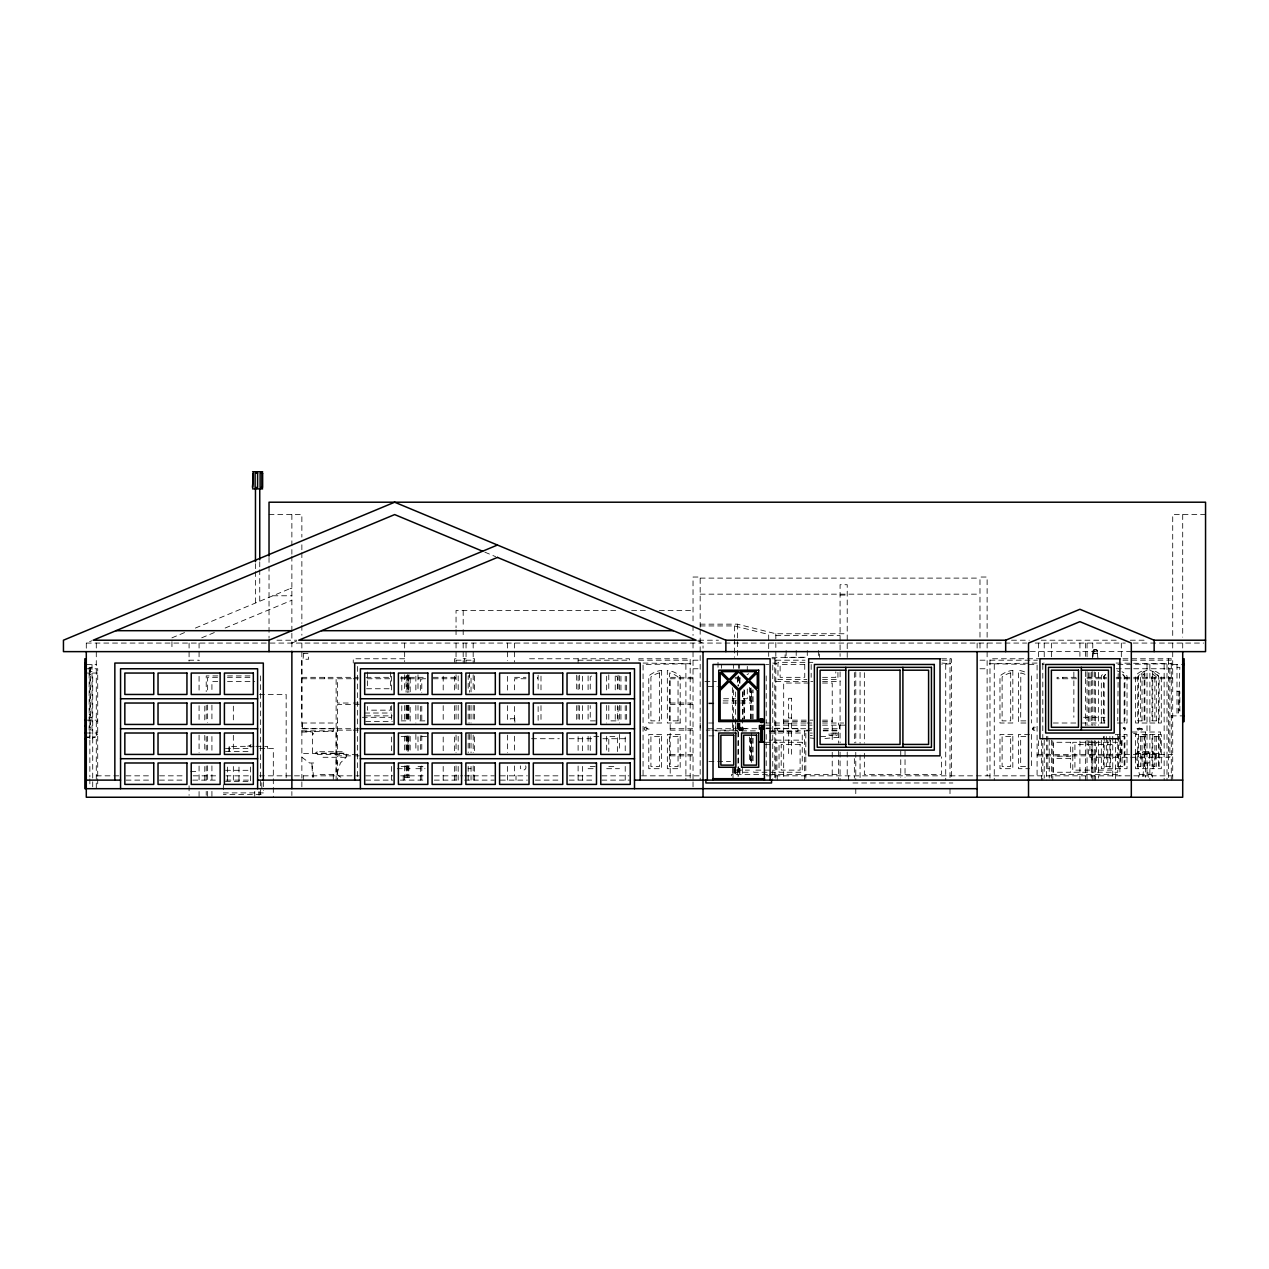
<?xml version="1.0" encoding="UTF-8"?>
<svg xmlns="http://www.w3.org/2000/svg" width="1269" height="1269" viewBox="0 0 1269 1269"><rect width="100%" height="100%" fill="white"/><g stroke="black" fill="none" stroke-linecap="round" stroke-linejoin="round"><path stroke-width="0.75" stroke-dasharray="5 3.75" d="M408.031 705.516L408.015 720.871L401.163 720.871M408.031 692.097L408.047 674.822M410.157 721.062L410.173 705.453M410.173 691.811L410.188 676.203M750.55 718.952L750.566 688.258M751.058 719.111L751.074 687.909M752.073 719.111L752.073 689.86M753.088 719.111L753.088 689.86M1143.94 762.986L1142.909 777.262M320.105 774.407L336.777 774.407L340.393 762.986L346.215 757.276L346.723 753.532L301.911 753.532M1095.036 649.95L1093.148 653.583M1152.585 777.262L1151.744 774.407L1156.249 753.532M1138.594 777.262L1139.435 774.407L1134.93 753.532M1142.306 753.167L1142.735 751.74M738.114 729.025L739.557 728.374M739.319 730.262L739.319 727.185M739.589 728.422L738.114 728.422M740.335 730.262L741.604 727.185M742.603 730.262L742.603 727.185M743.808 728.422L742.857 730.262L741.35 730.262L740.715 728.723L741.35 727.185L742.857 727.185L743.491 728.723M303.799 653.408L303.005 659.23L308.637 659.23L307.828 653.408M1093.244 653.408L1092.45 659.23M251.008 744.316L250.104 745.855L251.008 747.393M1093.973 649.839L1093.164 650.949L1093.973 653.424L1095.274 653.836L1097.368 652.314M1042.182 663.401L1044.228 663.053M1105.727 674.585L1103.475 676.71L1103.475 720.871L1107.758 720.871M741.382 728.374L737.765 728.723L741.382 729.072M743.586 728.469L746.838 728.549L743.808 729.025M1123.16 727.708C1126.142 725.567 1126.142 731.88 1123.16 729.738M591.56 675.996L590.244 676.98L590.244 692.239M86.292 648.205L86.292 643.066L91.765 640.782M184.56 632.581L171.95 637.831L171.95 649.252M195.378 628.076L291.87 587.864M201.708 637.799L214.334 632.549M225.152 628.044L291.87 600.237M291.87 643.066L297.327 640.797M1147.017 670.524L1145.526 670.873A14.276 14.276 0 0 0 1138.452 675.901L1138.452 723.013M774.788 664.48L774.788 663.053M838.65 737.289L822.233 738.717M1168.432 664.48L1168.432 663.053M805.085 657.263L785.114 657.342L785.114 653.916M1032.522 729.072L1034.219 728.977L1032.522 728.374M269.028 514.579L301.863 514.579L301.863 537.12M1205.55 514.579L1172.715 514.579L1172.715 637.133M700.171 578.109L979.985 578.109M290.014 588.642L291.87 588.642M700.171 594.162L979.985 594.162M840.078 595.066L847.216 595.066M272.883 595.78L291.87 595.78M615.751 610.5L456.047 610.5L456.047 627.743M631.613 610.5L645.477 610.5M659.341 610.5L693.033 610.5M700.171 624.158L737.384 624.158L775.835 633.754L847.216 633.754M700.171 625.934L734.434 625.934L768.697 634.5L768.697 656.39M775.835 635.547L840.078 635.547M276.943 640.211L296.74 640.211M698.68 640.211L718.476 640.211M1011.52 640.211L1029.333 640.211M1041.214 640.211L1116.45 640.211M1130.314 640.211L1146.145 640.211M86.292 643.066L1026.653 643.066M1035.187 643.066L1125.333 643.066M1133.185 643.066L1203.646 643.066M1094.782 649.554L1095.75 649.649M1030.269 651.631L1130.314 651.631M303.624 653.583L308.018 653.583M1093.148 653.376L1097.384 653.583L1095.496 649.95M772.028 657.342L806.164 657.342M404.652 658.77L353.258 658.77L353.258 663.053M456.047 658.77L454.619 658.77L454.619 663.053M463.185 658.77L466.04 658.77M473.178 658.77L474.606 658.77L474.606 663.053M529.57 658.77L629.503 658.77L629.503 663.053M771.964 658.77L775.787 658.77M941.535 658.77L951.433 658.77L951.433 778.167M1041.373 658.77L989.979 658.77L989.979 778.151M1122.97 658.77L1171.287 658.77L1171.287 780.118M188.716 660.197L199.074 660.197M301.863 660.197L301.863 717.302M456.047 660.197L463.185 660.197M466.04 660.197L474.606 660.197M578.109 660.197L629.503 660.197M638.783 660.197L690.177 660.197M693.033 660.197L700.171 660.197M775.835 660.197L805.038 660.197M942.153 660.197L950.005 660.197M979.985 660.197L987.123 660.197M989.979 660.197L1037.423 660.197M1122.97 660.197L1171.287 660.197M804.958 662.339L777.976 662.339L777.976 679.47L806.894 679.47M809.035 662.339L812.89 662.339M643.066 663.053L690.891 663.766L643.066 664.48L643.066 778.151M772.758 663.053L776.802 663.766L772.758 664.48L772.758 780.118M941.836 663.053L950.719 663.766L941.804 664.48M1037.09 663.053L989.265 663.766L1037.09 664.48L1037.09 778.151M1116.101 663.053L1172.001 663.766L1116.101 664.48M86.292 664.48L96.285 664.48M765.699 664.48L768.728 664.48M1042.182 664.115L1044.228 664.48M1172.715 664.48L1182.708 664.48M92.002 667.335L89.147 667.335L89.147 730.151L92.002 730.151M1176.997 667.335L1179.853 667.335L1178.425 713.019L1176.997 713.019M86.292 668.763L97.713 668.763L97.713 776.929M693.033 668.763L700.171 668.763M979.985 668.763L987.123 668.763M1116.26 668.763L1172.715 668.763M89.147 670.191L90.575 670.191M89.147 671.618L92.002 671.618M84.864 673.046L89.861 673.046M97.713 673.046L92.716 673.046L92.716 788.683M89.147 674.473L90.575 674.473M217.84 675.901L206.213 675.901L206.213 691.557M227.532 675.901L250.77 675.901M408.935 675.901L406.08 675.901L406.08 692.271M217.522 677.329L207.64 677.329L207.64 691.161M227.405 677.329L251.135 677.329M301.863 677.329L358.239 677.329M366.138 677.329L391.772 677.329M400.703 677.329L425.321 677.329M433.205 677.329L456.047 677.329M514.579 677.329L526 677.329M693.033 677.329L670.191 677.329L670.191 775.835M735.1 677.329L741.286 677.329M822.534 677.329L835.795 677.329L835.795 671.824M1076.112 677.329L1057.077 677.329L1057.077 678.756L1079.919 678.756M1087.057 677.329L1106.52 677.329M1116.165 677.329L1172.715 677.329M301.863 678.756L336.126 678.756L336.126 780.118M351.354 678.756L337.554 678.756L337.554 703.026L351.354 703.026M353.321 678.756L359.238 678.756M367.122 678.756L392.755 678.756M400.639 678.756L420.356 678.756L420.356 691.827M425.591 678.756L421.784 678.756L421.784 692.462M433.205 678.756L456.047 678.756M526 678.756L514.579 678.756L514.579 690.637M670.191 678.756L693.033 678.756M735.1 678.756L741.286 678.756M1087.057 678.756L1106.52 678.756M1116.165 678.756L1172.715 678.756M822.518 679.47L837.937 679.47L837.937 671.856M217.76 681.612L211.923 681.612L211.923 691.415M227.5 681.612L254.752 681.612M704.929 681.612L716.351 681.612M775.835 681.612L812.826 681.612M822.55 681.612L840.078 681.612M808.924 683.039L783.687 683.039L783.687 778.135M822.518 683.039L832.226 683.039L832.226 742.698M708.292 686.608L717.302 686.608M366.582 688.75L391.328 688.75M1176.997 691.605L1179.853 691.605L1179.853 713.019M259.51 694.46L286.159 694.46L286.159 778.167M723.568 698.743L735.417 698.743M743.333 698.743L747.282 698.743L747.282 685.419M723.187 700.885L749.424 700.885L749.424 687.401M353.321 703.026L359.238 703.026M670.191 703.026L693.033 703.026M708.736 703.026L716.351 703.026M723.013 703.026L751.565 703.026L751.565 689.4M708.736 703.74L717.302 703.74M359.238 704.454L337.554 704.454L337.554 754.421M670.191 704.454L693.033 704.454M1178.425 710.164L1179.853 710.164M364.679 713.019L391.328 713.019M89.147 714.447L90.575 714.447M365.631 715.875L392.28 715.875M1171.287 715.875L1182.708 715.875M89.147 717.302L92.002 717.302M362.347 717.302L391.661 717.302M514.579 717.302L514.928 722.537M1083.583 717.302L1104.998 717.302M1171.287 717.302L1172.715 717.302M788.652 718.016L791.602 718.016M514.928 718.73L510.297 718.73L510.297 722.537M86.292 720.158L97.713 720.158M783.687 720.158L812.81 720.158M822.518 720.158L832.226 720.158M424.861 720.871L418.009 720.871L418.009 705.516M595.383 720.871L590.244 720.871L590.244 705.612M1025.812 720.871L1020.673 720.871L1020.815 672.935A22.303 22.303 0 0 1 1025.685 674.711M96.285 721.585L97.713 721.585M365.631 721.585L392.28 721.585M783.687 721.585L808.924 721.585M822.518 721.585L832.226 721.585M301.863 723.013L337.554 723.013M700.171 723.013L700.171 728.723M708.657 723.013L716.446 723.013M765.841 723.013L805.72 723.013M806.862 723.013L812.731 723.013M822.502 723.013L843.647 723.013M1025.875 723.013L1018.531 723.013L1018.515 670.349A24.444 24.444 0 0 1 1026.637 672.792M1053.302 723.013L1075.826 723.013M1082.457 723.013L1108.186 723.013M1117.323 723.013L1127.031 723.013L1127.031 675.901A14.276 14.276 0 0 0 1121.986 671.698M1147.017 723.013L1135.596 723.013L1135.596 675.901A14.276 14.276 0 0 1 1142.671 670.873L1144.162 670.524L1144.162 723.013M1149.873 723.013L1161.294 723.013L1161.294 675.901A14.276 14.276 0 0 0 1154.219 670.873L1152.728 670.524L1152.728 723.013M788.652 723.727L791.602 723.727M765.841 725.154L812.017 725.154M822.502 725.154L846.931 725.154M89.147 727.296L90.575 727.296M766.302 728.009L800.818 728.723M301.863 728.723L359.238 728.723M670.191 728.723L693.033 728.723M708.134 728.723L757.339 728.723M765.699 728.723L812.017 728.723M823.533 728.723L840.078 728.723M337.554 730.151L351.354 730.151M353.321 730.151L359.238 730.151M670.191 730.151L693.033 730.151M706.246 730.151L710.069 730.151M711.972 730.151L733.006 730.151L733.006 728.723M735.861 730.151L737.289 730.151M811.605 730.151L805.815 730.151L805.815 755.166M823.2 730.151L838.65 730.151L838.65 743.142M301.863 730.865L337.554 730.865M715.399 730.865L757.403 730.865M769.141 730.865L812.319 730.865M823.2 730.865L840.078 730.865M769.553 731.578L777.262 731.578L777.262 728.723M301.911 732.023L312.428 732.023L312.428 753.532M1132.027 732.023L1160.58 732.023L1160.58 753.532L1132.027 753.532M86.292 733.006L97.713 733.006M336.126 733.006L336.126 740.144M769.236 733.006L802.246 733.006L802.246 740.144L769.236 740.144M810.288 733.07L812.287 733.07M312.428 733.514L313.316 733.514L312.428 734.767M1133.582 733.514L1136.437 733.514L1136.437 734.767L1133.582 733.99M312.428 733.99L313.316 733.99M96.285 734.434L97.713 734.434M1029.54 734.434L1018.531 734.434L1018.531 768.697L1029.54 768.697M1147.017 734.434L1135.596 734.434L1135.596 768.697L1147.017 768.697M1149.873 734.434L1161.294 734.434L1161.294 768.697L1149.873 768.697M810.288 735.385L812.287 735.385M89.861 735.75L89.861 738.828M92.716 735.75L92.716 738.828M708.911 735.861L716.763 735.861M401.163 736.575L408.015 736.575L408.015 751.565M426.574 736.575L418.009 736.575L418.009 751.565M598.809 736.575L590.244 736.575L590.244 751.565M820.599 736.575L825.516 736.575L825.516 738.653M1025.812 736.575L1020.673 736.575L1020.673 766.555L1025.812 766.555M87.101 736.988L89.512 736.988M93.081 736.988L95.476 736.988L93.081 737.59M87.101 737.59L89.512 737.59M531.552 738.717L559.28 738.717M569.194 738.717L594.955 738.717M602.87 738.717L626.648 738.717M336.126 742.286L336.126 772.266M765.302 742.286L771.108 742.286M773.043 742.286L776.914 742.286L776.914 772.266L753.707 772.266L753.707 768.522M1094.195 742.286L1072.781 742.286L1072.781 772.266L1094.195 772.266M1117.751 742.286L1096.337 742.286L1096.337 772.266L1117.751 772.266L1117.751 733.006M765.302 744.427L770.981 744.427M1098.478 744.427L1115.61 744.427M250.183 745.506L247.598 746.204M254.117 746.299L229.054 746.394L229.054 751.391M255.973 746.299L267.6 746.394L267.6 751.391M225.485 748.536L251.278 748.536M259.78 748.536L273.311 748.536L273.311 797.249M225.485 751.391L251.532 751.391M317.218 754.421L359.238 754.421M670.191 754.421L693.033 754.421M1037.09 754.421L1172.715 754.421M359.238 755.848L337.554 755.848L337.554 780.118M670.191 755.848L693.033 755.848M1037.09 755.848L1122.748 755.848L1122.748 754.421M323.024 757.276L346.215 757.276M708.911 761.559L730.5 761.559M313.713 762.986L309.573 762.986L301.911 757.276M336.126 762.986L337.554 762.986M401.163 766.555L408.015 766.555M418.009 766.555L424.861 766.555M590.244 766.555L595.383 766.555M608.803 766.555L617.368 766.555M1117.751 766.555L1124.889 766.555L1124.889 736.575L1120.606 736.575L1120.606 766.555M397.308 768.697L410.157 768.697M415.867 768.697L425.052 768.697M468.182 768.697L471.037 768.697M588.102 768.697L595.447 768.697M606.661 768.697L619.51 768.697M1046.37 768.697L1049.225 768.697M1112.754 768.697L1101.333 768.697L1101.333 740.144M1115.61 768.697L1127.031 768.697L1127.031 734.434L1115.61 734.434L1115.61 780.118M736.575 770.124L749.424 770.124M755.848 770.124L774.772 770.124M1098.478 770.124L1115.61 770.124M225.485 770.299L250.215 770.299M190.747 771.552L199.074 771.552M734.434 772.266L751.565 772.266M767.459 774.407L731.578 774.407L731.578 775.835M769.411 774.407L804.387 774.407M805.815 774.407L838.65 774.407M900.752 774.407L864.348 774.407L864.348 750.931M905.035 774.407L941.439 774.407L941.439 756.8M1051.366 774.407L1119.892 774.407M1139.435 774.407L1151.744 774.407M96.285 775.835L119.413 775.835M125.948 775.835L151.645 775.835M159.561 775.835L184.513 775.835M193.174 775.835L218.046 775.835M225.93 775.835L251.579 775.835M259.463 775.835L359.27 775.835M365.662 775.835L392.755 775.835M400.639 775.835L425.797 775.835M434.299 775.835L462.646 775.835M464.613 775.835L494.307 775.835M500.319 775.835L527.333 775.835M535.407 775.835L560.787 775.835M569.226 775.835L595.415 775.835M601.887 775.835L628.932 775.835M641.511 775.835L701.598 775.835M766.302 775.835L1172.715 775.835M404.652 777.262L410.363 777.262L410.363 780.118M126.028 780.118L151.519 780.118M159.434 780.118L184.513 780.118M192.793 780.118L218.046 780.118M225.93 780.118L251.579 780.118M365.662 780.118L392.755 780.118M400.37 780.118L425.797 780.118M434.299 780.118L459.616 780.118M464.613 780.118L494.307 780.118M500.319 780.118L527.333 780.118M535.407 780.118L560.644 780.118M569.226 780.118L595.272 780.118M601.823 780.118L629.503 780.118M225.485 781.609L250.215 781.609M852.927 782.973L952.86 782.973M223.344 792.903L263.381 792.903L263.381 794.394L223.344 794.394M810.177 737.955L814.555 738.399M1149.873 670.524L1151.364 670.873A14.276 14.276 0 0 1 1158.438 675.901L1158.438 723.013M1095.274 649.427L1097.368 650.949M1118.179 673.617L1117.751 720.871M484.821 552.142L495.64 556.663M697.569 640.797L703.026 643.066L703.026 648.205M336.777 774.407L340.838 777.262M616.052 675.996L617.368 676.98L617.368 692.239M1122.637 674.585L1124.889 676.71L1124.889 720.871M1097.288 653.408L1098.082 659.23M740.335 727.185L741.604 730.262M1148.445 751.74L1148.873 753.167M1148.271 777.262L1147.239 762.986M313.729 777.262L311.762 762.986L312.666 777.262M608.787 674.822L608.787 692.097M608.803 705.516L608.803 720.871L617.368 720.871L617.368 705.596M606.645 676.203L606.645 691.811M606.661 705.453L606.661 723.013M417.993 674.822L418.009 692.097M415.851 676.203L415.867 691.811M415.867 705.453L415.867 723.013M1182.708 514.579L1182.708 637.133M1182.708 643.066L1182.708 651.631M1179.139 691.605L1179.139 710.164M1176.997 664.48L1176.997 715.875M1172.715 643.066L1172.715 780.118M1169.859 668.763L1169.859 757.276L1089.944 757.276L1089.912 740.795M1168.432 658.77L1168.432 780.118M1167.004 664.48L1167.004 780.118M1164.149 664.48L1164.149 780.118M1158.438 734.434L1158.438 768.697M1156.297 720.871L1156.297 676.71L1152.014 673.442L1152.014 720.871L1159.152 720.871L1159.152 676.71L1154.869 673.442L1154.869 720.871M1156.297 736.575L1156.297 766.555M1154.869 736.575L1154.869 766.555M1152.728 734.434L1152.728 768.697M1149.873 664.48L1149.873 780.118M1149.666 753.532L1148.889 762.986L1142.29 762.986L1141.513 753.532M1147.017 664.48L1147.017 778.151M1145.59 732.023L1145.59 777.262M1144.162 734.434L1144.162 768.697M1142.021 720.871L1142.021 673.442L1137.738 676.71L1137.738 720.871L1144.876 720.871L1144.876 673.442L1140.593 676.71L1140.593 720.871M1142.021 736.575L1142.021 766.555M1140.593 736.575L1140.593 766.555M1138.452 734.434L1138.452 768.697M1124.175 723.013L1124.175 675.901A14.276 14.276 0 0 0 1122.716 674.251M1124.175 734.434L1124.175 768.697M1122.034 740.319L1122.034 766.555M1121.32 643.066L1121.32 656.739M1121.32 740.747L1121.32 754.421M1119.892 740.636L1119.892 775.835M1118.465 736.337L1118.465 768.697M1112.754 736.337L1112.754 778.151M1110.613 740.319L1110.613 766.555L1103.475 766.555L1103.475 736.575M1109.899 736.337L1109.899 768.697M1107.758 740.319L1107.758 766.555M1106.33 736.575L1106.33 766.555M1104.189 723.013L1104.189 675.901A14.276 14.276 0 0 1 1105.648 674.251M1104.189 736.337L1104.189 768.697M1101.333 723.013L1101.333 675.901A14.276 14.276 0 0 1 1104.474 672.84M1098.478 672.316L1098.478 725.233M1098.478 740.922L1098.478 778.151M1095.623 672.316L1095.623 725.233M1095.623 740.922L1095.623 780.118M1094.338 671.951L1094.195 725.233M1094.338 740.557L1094.195 780.118M1092.768 643.066L1092.768 656.771M1092.768 671.618L1092.768 725.535M1092.768 740.953L1092.768 780.118M1092.403 754.421L1092.403 757.276M1091.34 671.951L1091.34 725.233M1091.34 740.557L1091.34 778.151M1089.912 672.649L1089.912 725.218M1088.485 672.649L1088.485 725.218M1088.485 740.795L1088.485 754.421M1087.057 643.066L1087.057 656.93M1087.057 671.618L1087.057 725.535M1087.057 740.16L1087.057 780.118M1085.63 643.066L1085.63 656.39M1085.63 671.618L1085.63 677.329M1085.63 678.756L1085.63 725.535M1085.63 741.128L1085.63 780.118M1079.919 643.066L1079.919 656.39M1079.919 741.128L1079.919 780.118M1073.86 672.015L1073.86 717.302M1062.787 677.329L1062.787 678.756M1052.794 740.795L1052.794 780.118M1051.366 643.066L1051.366 656.93M1051.366 740.16L1051.366 778.167M1049.225 740.144L1049.225 778.151M1047.797 736.337L1047.797 768.697M1046.37 736.337L1046.37 780.118M1044.228 643.066L1044.228 660.197M1044.228 740.16L1044.228 778.151M1042.801 664.48L1042.801 780.118M1041.373 740.557L1041.373 780.118M1038.518 643.066L1038.518 656.739M1038.518 740.747L1038.518 754.421M1031.38 675.901L1031.38 723.013M1031.38 734.434L1031.38 768.697M994.261 664.48L994.261 780.118M987.123 637.244L987.123 577.03L979.985 577.03L979.985 637.165M987.123 643.066L987.123 775.835M979.985 643.066L979.985 649.014M977.13 643.066L977.13 648.205M950.005 658.77L950.005 780.118M950.005 788.683L950.005 795.536M945.722 664.48L945.722 780.118M905.035 750.931L905.035 777.262M900.752 750.931L900.752 777.262M864.348 672.681L864.348 743.111M860.065 672.316L860.065 743.253M860.065 755.055L860.065 778.151M855.782 671.951L855.782 742.873M855.782 752.311L855.782 780.118M855.782 788.683L855.782 795.536M854.354 672.475L854.354 742.936M854.354 758.592L854.354 778.167M848.644 775.835L848.644 780.118M847.216 657.437L847.216 584.708L840.078 584.708L840.078 656.406M847.216 752.057L847.216 775.835M840.078 671.872L840.078 742.698M840.078 752.136L840.078 780.118M839.364 725.154L839.364 728.723M838.65 723.013L838.65 725.154M838.65 751.296L838.65 780.118M835.081 733.07L835.081 735.385M833.083 733.07L833.083 735.385M832.226 752.311L832.226 778.135M831.084 733.07L831.084 735.385M819.377 653.916L819.377 657.342M818.362 650.537L818.362 657.263M811.177 664.48L811.177 677.329M807.274 650.537L807.274 657.263M805.815 756.832L805.815 778.198M804.387 730.865L804.387 780.118M797.963 728.723L797.963 731.578L778.69 731.578L778.69 728.723M796.202 650.537L796.202 657.263M791.602 723.013L791.602 754.341L788.652 754.341L788.652 723.013M786.13 650.537L786.13 657.263M777.262 775.835L777.262 780.118M775.835 633.754L775.787 778.151M774.788 658.77L774.788 780.118M766.206 675.901L766.206 723.013M766.206 734.434L766.206 768.697M753.072 738.241L753.072 762.986M752.073 738.241L752.073 762.986M751.565 733.006L751.565 762.447M751.058 738.241L751.058 762.986M750.55 738.447L750.55 762.812M749.424 737.099L749.424 762.352M747.282 666.384L747.282 672.094M744.506 690.336L744.506 718.968M743.999 689.638L743.999 719.079M742.984 691.605L742.984 719.079M742.476 691.922L742.476 731.118M742.476 768.364L742.476 776.2M739.954 678.201L739.954 684.086M739.954 723.282L739.954 731.118M739.954 768.364L739.954 776.2M739.446 664.48L739.446 668.398M739.446 678.201L739.446 684.086M739.446 723.282L739.446 731.118M739.446 768.364L739.446 776.2M738.447 664.48L738.447 668.398M738.447 675.869L738.447 686.037M738.447 722.918L738.447 776.2M737.939 676.234L737.939 686.037M737.939 723.282L737.939 776.2M737.384 624.158L737.384 657.643M737.384 677.345L737.384 683.245M737.384 722.648L737.289 731.578M737.384 769.918L737.384 775.835M735.861 723.013L735.861 731.578M735.861 768.903L735.861 774.407M735.417 691.922L735.417 731.118M735.417 768.364L735.417 776.2M735.148 768.602L735.148 772.266M735.068 768.602L735.068 772.266M734.434 625.934L734.434 637.355M734.434 639.259L734.434 657.342M734.434 768.475L734.434 776.168M733.387 664.48L733.387 668.398M733.387 689.955L733.387 731.118M733.387 768.364L733.387 776.2M733.006 774.407L733.006 780.118M732.356 687.639L732.387 731.118M732.387 768.364L732.387 776.2M721.585 664.48L721.585 668.287M718.016 662.339L718.016 668.144M700.171 627.314L700.171 577.03L693.033 577.03L693.033 623.904M700.171 629.281L700.171 780.118M693.033 625.585L693.033 635.404M693.033 643.066L693.033 780.118M693.033 781.831L693.033 788.683M690.177 778.151L690.177 658.77L638.783 658.77L638.783 663.053M685.894 664.48L685.894 780.118M626.648 676.314L626.648 691.922M626.648 705.564L626.648 721.173M625.22 676.234L625.22 691.922M625.22 705.643L625.22 721.315M625.22 737.003L625.22 752.676M625.22 766.397L625.22 780.118M620.938 676.234L620.938 691.891M620.938 705.596L620.938 721.252M619.51 675.901L619.51 691.605M619.51 705.342L619.51 723.013M619.51 734.434L619.51 751.565M618.082 675.187L618.082 690.891M618.082 706.595L618.082 722.299M617.368 751.565L617.368 736.575L608.803 736.575L608.803 751.565M615.227 676.091L615.227 691.859M615.227 705.627L615.227 721.395M606.661 736.337L606.661 751.565M588.102 675.901L588.102 691.605M588.102 705.342L588.102 721.046M588.102 736.337L588.102 751.565M582.392 676.234L582.392 691.922M582.392 705.643L582.392 721.315M582.392 737.003L582.392 752.676M582.392 766.397L582.392 780.118M579.536 675.187L579.536 691.859M579.536 705.627L579.536 722.299M578.109 658.77L578.109 663.053M578.109 675.869L578.109 691.922M578.109 705.278L578.109 721.315M578.109 736.639L578.109 752.676M578.109 766.032L578.109 780.118M576.681 675.187L576.681 691.859M576.681 705.627L576.681 722.299M540.991 676.091L540.991 691.859M540.991 705.627L540.991 721.395M538.135 675.187L538.135 690.891M538.135 706.595L538.135 722.299M537.422 677.329L537.422 678.756M516.007 775.835L516.007 780.118M514.579 643.066L514.579 662.101M514.579 706.5L514.579 722.347M514.579 736.21L514.579 752.057M514.579 765.937L514.579 775.835M507.441 643.066L507.441 660.689M507.441 676.345L507.441 692.017M507.441 705.723L507.441 721.379M507.441 735.084L507.441 752.707M507.441 766.413L507.441 780.118M474.606 675.917L474.606 691.922M474.606 705.405L474.606 721.315M474.606 736.861L474.606 752.676M474.606 766.349L474.606 780.118M473.178 643.066L473.178 663.053M473.178 674.775L473.178 692.017M473.178 705.278L473.178 722.331M473.178 735.084L473.178 752.707M473.178 765.921L473.178 780.118M471.037 691.922L471.037 675.901L468.182 675.901L468.182 691.922M471.037 705.342L471.037 723.013M471.037 734.434L471.037 752.676M471.037 766.397L471.037 780.118M469.609 672.903L469.609 692.239M469.609 705.342L469.609 723.013M469.609 734.434L469.609 751.565M468.182 705.342L468.182 723.013M468.182 734.434L468.182 752.676M468.182 766.397L468.182 780.118M466.04 643.066L466.04 663.053M464.613 658.77L464.613 663.053M463.185 610.5L463.185 627.743M463.185 629.662L463.185 637.324M463.185 643.066L463.185 663.053M458.188 675.901L458.188 691.922M458.188 705.342L458.188 721.315M458.188 736.337L458.188 752.676M458.188 766.397L458.188 780.118M456.047 629.662L456.047 637.324M456.047 643.066L456.047 663.053M456.047 674.775L456.047 692.017M456.047 705.278L456.047 722.347M456.047 735.084L456.047 752.707M456.047 765.921L456.047 780.118M454.619 676.234L454.619 691.922M454.619 705.643L454.619 721.315M454.619 737.003L454.619 752.676M454.619 766.397L454.619 780.118M443.198 676.234L443.198 691.922M443.198 705.643L443.198 721.315M443.198 737.003L443.198 752.676M443.198 766.397L443.198 780.118M421.784 706.183L421.784 722.347M421.784 735.56L421.784 752.057M421.784 765.937L421.784 780.118M420.356 706.325L420.356 721.252M420.356 735.75L420.356 752.549M420.356 766.524L420.356 780.118M415.867 734.434L415.867 751.565M410.157 736.337L410.157 751.565M408.935 674.473L408.935 692.271M408.935 705.294L408.935 721.918M408.935 735.75L408.935 752.327M408.935 765.397L408.935 777.262M408.221 675.901L408.221 691.573M408.221 705.294L408.221 720.966M408.221 736.639L408.221 752.327M408.221 766.032L408.221 775.835M407.508 674.473L407.508 692.271M407.508 705.294L407.508 721.918M407.508 735.75L407.508 752.327M407.508 765.397L407.508 777.262M406.794 675.901L406.794 691.573M406.794 705.294L406.794 720.966M406.794 736.639L406.794 752.327M406.794 766.032L406.794 775.835M406.08 705.294L406.08 721.918M406.08 735.75L406.08 752.327M406.08 765.397L406.08 777.262M404.652 643.066L404.652 661.625M404.652 674.775L404.652 691.827M404.652 705.501L404.652 722.331M404.652 736.194L404.652 752.39M404.652 765.921L404.652 780.118M403.225 775.835L403.225 780.118M401.797 676.44L401.797 692.144M401.797 705.881L401.797 721.585M391.598 676.234L391.598 691.922M391.598 705.643L391.598 721.315M391.598 737.003L391.598 752.676M391.598 766.397L391.598 780.118M390.376 672.047L390.376 688.75M390.376 706.452L390.376 710.164L367.534 710.164L367.534 706.452M367.534 672.047L367.534 688.75M357.541 666.447L357.541 778.151M334.715 728.723L303.275 728.723M333.271 728.009L333.271 731.578L304.719 731.578L304.719 728.009M333.271 774.407L333.271 780.118M324.705 677.329L324.705 678.756M303.291 775.835L303.291 780.118M302.577 723.013L302.577 728.723M301.863 544.798L301.863 550.92M301.863 552.665L301.863 623.46M301.863 625.379L301.863 635.23M301.863 643.066L301.863 778.167M301.863 781.831L301.863 788.683M291.87 514.579L291.87 554.188M291.87 556.171L291.87 631.391M291.87 633.215L291.87 651.631M291.87 791.539L291.87 795.536M269.028 557.408L269.028 638.244M263.381 781.609L263.381 790.492M261.826 782.672L261.826 790.492M260.462 675.901L260.462 795.298M259.748 561.818L259.748 567.735M259.748 569.702L259.748 601.252M259.035 791.348L259.035 795.346M255.466 563.674L255.466 569.575M255.466 571.542L255.466 603.029M254.752 791.364L254.752 797.249M250.405 767.031L250.405 782.672M238.984 767.031L238.984 782.672M233.337 706.135L233.337 721.712M233.337 735.338L233.337 750.915M233.337 766.492L233.337 780.118M229.181 746.394L229.181 751.391M227.563 767.031L227.563 782.672M223.344 784.623L223.344 790.492M211.923 705.136L211.923 720.808M211.923 736.496L211.923 752.168M211.923 765.889L211.923 781.577M211.923 791.364L211.923 797.249M207.64 705.009L207.64 722.537M207.64 736.306L207.64 752.438M207.64 765.794L207.64 781.53M207.64 791.348L207.64 797.249M206.213 705.263L206.213 720.919M206.213 736.575L206.213 752.231M206.213 765.937L206.213 781.593M206.213 791.38L206.213 795.298M204.785 706.135L204.785 721.712M204.785 735.338L204.785 750.915M204.785 766.492L204.785 780.118M199.074 643.066L199.074 660.689M199.074 676.345L199.074 692.017M199.074 705.723L199.074 721.379M199.074 735.084L199.074 752.707M199.074 766.048L199.074 780.118M199.074 791.539L199.074 797.249M189.081 643.066L189.081 661.149M189.081 785.828L189.081 795.346M97.713 778.849L97.713 786.717M96.285 643.066L96.285 788.683M92.002 664.48L92.002 733.006M90.575 667.335L90.575 730.151M89.861 670.191L89.861 776.929M89.861 778.88L89.861 786.717M525.62 765.841A2.855 2.855 0 0 1 523.145 770.124A2.855 2.855 0 0 1 520.671 765.841M1117.101 670.873A14.276 14.276 0 0 1 1119.131 671.698M747.013 674.711A22.303 15.767 90 0 1 748.694 673.68M659.499 672.903L659.483 720.871L650.918 720.871L650.918 676.98L652.234 675.996A22.303 22.303 0 0 1 659.341 672.935L659.499 672.903M661.641 670.349L661.625 723.013L648.776 723.013L648.776 675.901A24.444 24.444 0 0 1 661.641 670.349M1010.695 672.903L1010.679 720.871L1002.113 720.871L1002.113 676.98L1003.43 675.996A22.303 22.303 0 0 1 1010.536 672.935L1010.695 672.903M1012.836 670.349L1012.821 723.013L999.972 723.013L999.972 675.901A24.444 24.444 0 0 1 1012.836 670.349M1123.493 728.533L1124.857 728.914L1123.493 728.533M1137.072 728.358C1138.309 733.831 1140.609 724.472 1142.687 728.358C1141.45 733.831 1139.15 724.472 1137.072 728.358M1137.77 728.533L1139.134 728.914L1137.77 728.533M1140.625 728.533L1141.989 728.914L1140.625 728.533M739.066 727.185L739.066 730.262L740.588 730.262L740.588 727.185L739.066 727.185M742.111 728.422L744.173 728.723L742.111 728.422M645.033 727.185L644.129 728.723L645.033 730.262L646.809 730.262L647.698 728.723L646.809 727.185L645.033 727.185M1033.347 727.185L1032.458 728.723L1033.347 730.262L1035.123 730.262L1036.012 728.723L1035.123 727.185L1033.347 727.185M1093.83 649.665L1092.942 650.87L1093.83 653.598L1096.702 653.598L1097.59 650.87L1096.702 649.665L1093.83 649.665M1137.912 751.74L1136.754 753.167L1154.425 753.167L1153.267 751.74L1137.912 751.74M317.202 751.74L315.283 753.167L344.803 753.167L342.9 751.74L317.202 751.74M647.634 728.374L645.937 728.977L650.22 729.088L647.634 728.374M804.752 664.48L780.118 664.48L780.118 677.329L804.752 677.329L804.752 664.48M791.602 698.299L788.652 698.299L788.652 718.73L791.602 718.73L791.602 698.299M678.043 720.871L669.477 720.871L669.62 672.935A22.303 22.303 0 0 1 676.726 675.996L678.043 676.98L678.043 720.871M680.184 723.013L667.335 723.013L667.32 670.349A24.444 24.444 0 0 1 680.184 675.901L680.184 723.013M837.08 733.07L829.085 733.07L829.085 735.385L837.08 735.385L837.08 733.07M661.625 734.434L648.776 734.434L648.776 768.697L661.625 768.697L661.625 734.434M680.184 734.434L667.335 734.434L667.335 768.697L680.184 768.697L680.184 734.434M1012.821 734.434L999.972 734.434L999.972 768.697L1012.821 768.697L1012.821 734.434M659.483 736.575L650.918 736.575L650.918 766.555L659.483 766.555L659.483 736.575M678.043 736.575L669.477 736.575L669.477 766.555L678.043 766.555L678.043 736.575M1010.679 736.575L1002.113 736.575L1002.113 766.555L1010.679 766.555L1010.679 736.575M1144.876 736.575L1137.738 736.575L1137.738 766.555L1144.876 766.555L1144.876 736.575M1159.152 736.575L1152.014 736.575L1152.014 766.555L1159.152 766.555L1159.152 736.575M802.246 742.286L779.039 742.286L779.039 772.266L802.246 772.266L802.246 742.286M1070.639 742.286L1053.508 742.286L1053.508 756.197L1070.639 756.197L1070.639 742.286M800.104 744.427L781.196 744.427L781.196 770.124L800.104 770.124L800.104 744.427M1092.054 744.427L1074.922 744.427L1074.922 770.124L1092.054 770.124L1092.054 744.427M1070.639 758.339L1053.508 758.339L1053.508 772.266L1070.639 772.266L1070.639 758.339"/><path stroke-width="1.5" d="M761.908 741.223L762.272 729.072L761.908 741.223L763.7 741.937L759.417 741.937L761.21 741.223L760.845 729.072L761.21 741.223M720.158 688.448L728.073 680.549L720.158 672.633L720.158 720.158L738.003 720.158L738.003 690.479L729.072 681.548L720.158 690.479M482.601 551.222L394.659 514.579L93.145 640.211L269.028 640.211L497.448 545.036M1028.524 651.631L63.45 651.631L63.45 640.211L394.659 502.207L725.868 640.211L1005.683 640.211L1079.919 609.279L1154.156 640.211L1205.55 640.211M252.579 471.751L262.635 471.751M252.579 488.882L262.635 488.882M115.987 630.693L291.87 630.693M321.565 630.693L673.331 630.693M1131.313 651.631L1205.55 651.631L1205.55 502.207L269.028 502.207L269.028 556.092M86.292 658.77L84.864 658.77L84.864 788.683L977.13 788.683M1182.708 658.77L1184.136 658.77L1184.136 721.585L1182.708 721.585M84.864 663.053L86.292 663.053M84.864 664.48L86.292 664.48M1182.708 664.48L1184.136 664.48M84.864 667.335L86.292 667.335M84.864 668.763L86.292 668.763M845.788 670.191L820.091 670.191L820.091 744.427L845.788 744.427M902.894 670.191L928.591 670.191L928.591 744.427L902.894 744.427M1081.347 670.191L1108.471 670.191L1108.471 727.296L1081.347 727.296M120.555 698.743L257.607 698.743M360.396 698.743L634.5 698.743M1182.708 715.875L1184.136 715.875M84.864 720.158L86.292 720.158M84.864 725.868L86.292 725.868M120.555 728.723L257.607 728.723M360.396 728.723L634.5 728.723M84.864 733.006L86.292 733.006M84.864 738.717L86.292 738.717M120.555 758.703L257.607 758.703M360.396 758.703L634.5 758.703M713.019 778.69L764.414 778.69M86.292 780.118L120.555 780.118M257.607 780.118L360.396 780.118M634.5 780.118L1182.708 780.118M1182.708 651.631L1182.708 797.249L86.292 797.249L86.292 651.631M1154.156 640.211L1154.156 651.631M1131.313 797.249L1131.313 643.066L1079.919 621.651L1028.524 643.066L1028.524 797.249M1081.347 667.335L1081.347 730.151M1005.683 640.211L1005.683 651.631M977.13 651.631L977.13 797.249M902.894 667.335L902.894 747.282M845.788 667.335L845.788 747.282M771.552 780.118L771.552 782.973L705.881 782.973L705.881 780.118M770.124 780.118L770.124 658.77L707.309 658.77L707.309 780.118M764.414 780.118L764.414 664.48L713.019 664.48L713.019 780.118M761.559 718.73L761.559 722.442M761.559 725.519L761.559 741.937M725.868 640.211L725.868 651.631M703.026 651.631L703.026 797.249M640.211 780.118L640.211 663.053L354.685 663.053L354.685 780.118M634.5 788.683L634.5 668.763L360.396 668.763L360.396 788.683M291.87 651.631L291.87 788.683M269.028 640.211L269.028 651.631M263.317 780.118L263.317 663.053L114.845 663.053L114.845 780.118M261.953 473.178L261.953 487.455M259.748 488.882L259.748 559.851M257.607 788.683L257.607 668.763L120.555 668.763L120.555 788.683M255.466 488.882L255.466 561.707M761.178 720.744L761.939 721.506L761.178 720.744M760.496 718.73L759.417 720.586L760.496 722.442L762.621 722.442L763.7 720.586L762.621 718.73L760.496 718.73M760.67 719.047L759.782 720.586L760.67 722.124L762.447 722.124L763.335 720.586L762.447 719.047L760.67 719.047M736.988 671.618L729.072 679.534L721.173 671.618L736.988 671.618M738.717 671.92L730.087 680.549L738.717 689.162L747.346 680.549L738.717 671.92M756.261 671.618L748.345 679.534L740.446 671.618L756.261 671.618M748.345 681.548L739.43 690.479L739.43 720.158L757.276 720.158L757.276 690.479L748.345 681.548M757.276 672.633L749.36 680.549L757.276 688.448L757.276 672.633M497.448 557.408L298.723 640.211L696.173 640.211L497.448 557.408M253.261 473.178L252.579 487.455L253.261 473.178M257.607 473.178L255.101 473.178L255.101 487.455L257.607 487.455L257.607 473.178M262.635 473.178L260.113 473.178L260.113 487.455L262.635 487.455L262.635 473.178M940.012 658.77L808.67 658.77L808.67 755.848L940.012 755.848L940.012 658.77M1119.892 658.77L1039.946 658.77L1039.946 738.717L1119.892 738.717L1119.892 658.77M934.301 664.48L814.381 664.48L814.381 750.138L934.301 750.138L934.301 664.48M1114.182 664.48L1045.656 664.48L1045.656 733.006L1114.182 733.006L1114.182 664.48M931.446 667.335L817.236 667.335L817.236 747.282L931.446 747.282L931.446 667.335M1111.327 667.335L1048.511 667.335L1048.511 730.151L1111.327 730.151L1111.327 667.335M758.703 670.191L718.73 670.191L718.73 721.585L758.703 721.585L758.703 670.191M900.038 670.191L848.644 670.191L848.644 744.427L900.038 744.427L900.038 670.191M1078.491 670.191L1051.366 670.191L1051.366 727.296L1078.491 727.296L1078.491 670.191M153.755 673.046L124.838 673.046L124.838 694.46L153.755 694.46L153.755 673.046M186.94 673.046L158.022 673.046L158.022 694.46L186.94 694.46L186.94 673.046M220.124 673.046L191.222 673.046L191.222 694.46L220.124 694.46L220.124 673.046M253.324 673.046L224.407 673.046L224.407 694.46L253.324 694.46L253.324 673.046M394.12 673.046L364.679 673.046L364.679 694.46L394.12 694.46L394.12 673.046M427.843 673.046L398.403 673.046L398.403 694.46L427.843 694.46L427.843 673.046M461.583 673.046L432.126 673.046L432.126 694.46L461.583 694.46L461.583 673.046M495.307 673.046L465.866 673.046L465.866 694.46L495.307 694.46L495.307 673.046M529.03 673.046L499.589 673.046L499.589 694.46L529.03 694.46L529.03 673.046M562.754 673.046L533.313 673.046L533.313 694.46L562.754 694.46L562.754 673.046M596.493 673.046L567.037 673.046L567.037 694.46L596.493 694.46L596.493 673.046M630.217 673.046L600.776 673.046L600.776 694.46L630.217 694.46L630.217 673.046M153.755 703.026L124.838 703.026L124.838 724.44L153.755 724.44L153.755 703.026M186.94 703.026L158.022 703.026L158.022 724.44L186.94 724.44L186.94 703.026M220.124 703.026L191.222 703.026L191.222 724.44L220.124 724.44L220.124 703.026M253.324 703.026L224.407 703.026L224.407 724.44L253.324 724.44L253.324 703.026M394.12 703.026L364.679 703.026L364.679 724.44L394.12 724.44L394.12 703.026M427.843 703.026L398.403 703.026L398.403 724.44L427.843 724.44L427.843 703.026M461.583 703.026L432.126 703.026L432.126 724.44L461.583 724.44L461.583 703.026M495.307 703.026L465.866 703.026L465.866 724.44L495.307 724.44L495.307 703.026M529.03 703.026L499.589 703.026L499.589 724.44L529.03 724.44L529.03 703.026M562.754 703.026L533.313 703.026L533.313 724.44L562.754 724.44L562.754 703.026M596.493 703.026L567.037 703.026L567.037 724.44L596.493 724.44L596.493 703.026M630.217 703.026L600.776 703.026L600.776 724.44L630.217 724.44L630.217 703.026M763.7 725.519L759.417 725.519L759.417 729.072L763.7 729.072L763.7 725.519M762.272 727.391L760.845 727.74L762.272 727.391M153.755 733.006L124.838 733.006L124.838 754.421L153.755 754.421L153.755 733.006M186.94 733.006L158.022 733.006L158.022 754.421L186.94 754.421L186.94 733.006M220.124 733.006L191.222 733.006L191.222 754.421L220.124 754.421L220.124 733.006M253.324 733.006L224.407 733.006L224.407 754.421L253.324 754.421L253.324 733.006M394.12 733.006L364.679 733.006L364.679 754.421L394.12 754.421L394.12 733.006M427.843 733.006L398.403 733.006L398.403 754.421L427.843 754.421L427.843 733.006M461.583 733.006L432.126 733.006L432.126 754.421L461.583 754.421L461.583 733.006M495.307 733.006L465.866 733.006L465.866 754.421L495.307 754.421L495.307 733.006M529.03 733.006L499.589 733.006L499.589 754.421L529.03 754.421L529.03 733.006M562.754 733.006L533.313 733.006L533.313 754.421L562.754 754.421L562.754 733.006M596.493 733.006L567.037 733.006L567.037 754.421L596.493 754.421L596.493 733.006M630.217 733.006L600.776 733.006L600.776 754.421L630.217 754.421L630.217 733.006M735.861 733.006L718.73 733.006L718.73 767.269L735.861 767.269L735.861 733.006M758.703 733.006L741.572 733.006L741.572 767.269L758.703 767.269L758.703 733.006M733.72 735.148L720.871 735.148L720.871 765.128L733.72 765.128L733.72 735.148M756.562 735.148L743.713 735.148L743.713 765.128L756.562 765.128L756.562 735.148M153.755 762.986L124.838 762.986L124.838 784.401L153.755 784.401L153.755 762.986M186.94 762.986L158.022 762.986L158.022 784.401L186.94 784.401L186.94 762.986M220.124 762.986L191.222 762.986L191.222 784.401L220.124 784.401L220.124 762.986M253.324 762.986L224.407 762.986L224.407 784.401L253.324 784.401L253.324 762.986M394.12 762.986L364.679 762.986L364.679 784.401L394.12 784.401L394.12 762.986M427.843 762.986L398.403 762.986L398.403 784.401L427.843 784.401L427.843 762.986M461.583 762.986L432.126 762.986L432.126 784.401L461.583 784.401L461.583 762.986M495.307 762.986L465.866 762.986L465.866 784.401L495.307 784.401L495.307 762.986M529.03 762.986L499.589 762.986L499.589 784.401L529.03 784.401L529.03 762.986M562.754 762.986L533.313 762.986L533.313 784.401L562.754 784.401L562.754 762.986M596.493 762.986L567.037 762.986L567.037 784.401L596.493 784.401L596.493 762.986M630.217 762.986L600.776 762.986L600.776 784.401L630.217 784.401L630.217 762.986"/></g></svg>
